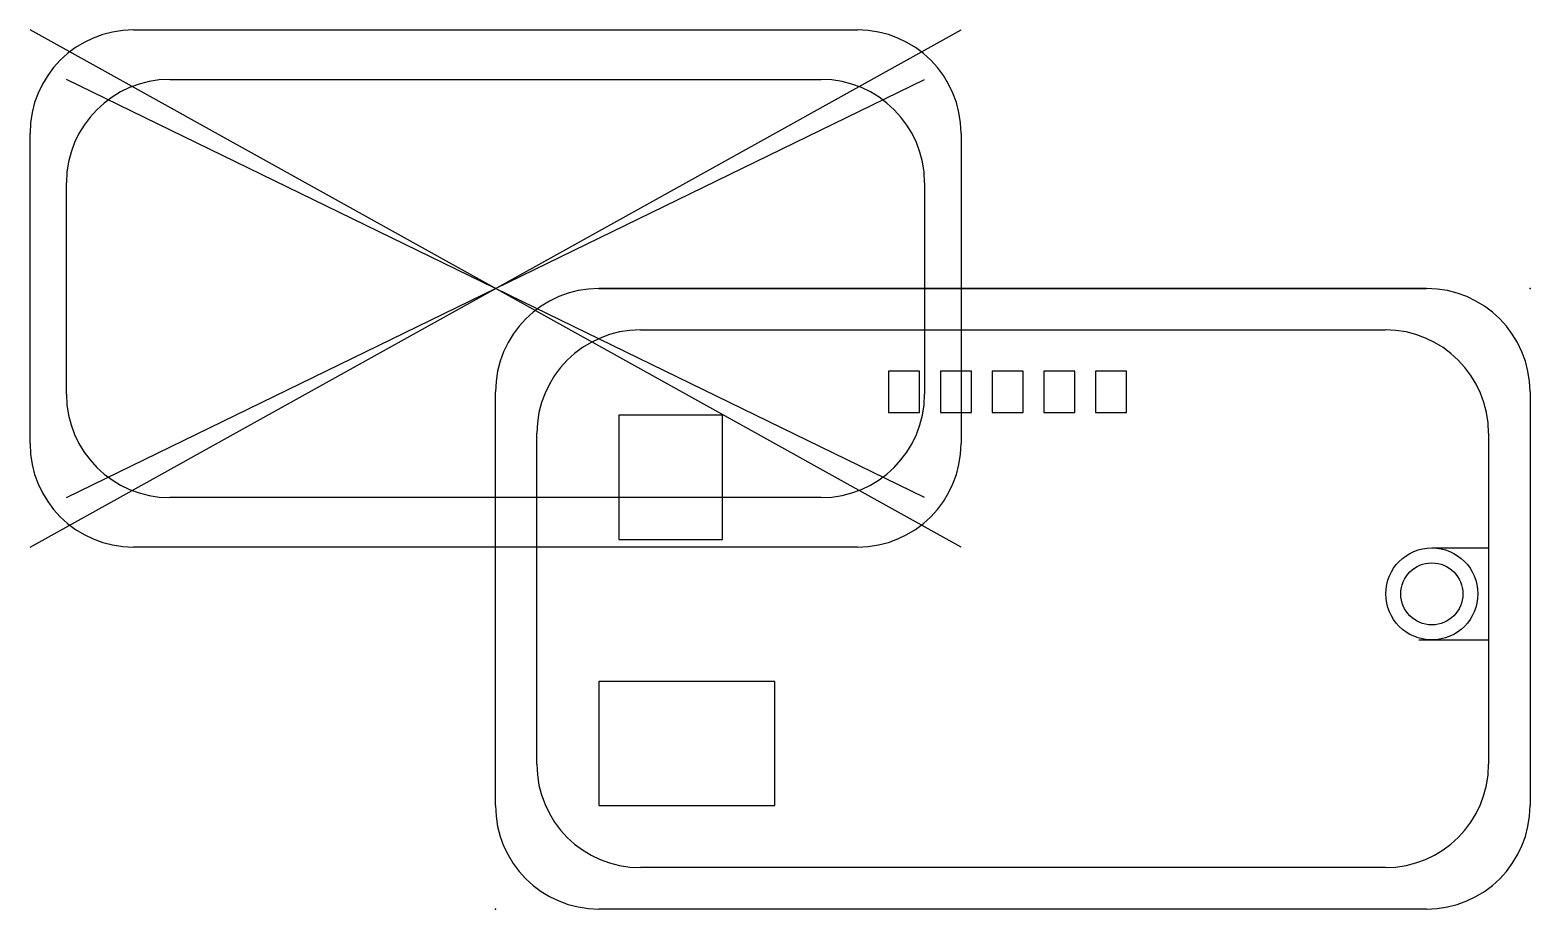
# Model space of a CAD drawing. Header units: millimetres. Extents: x -45 to 100, y -60 to 25.
import ezdxf

# ---------------------------------------------------------------- set-up
doc = ezdxf.new("R2010")
doc.units = ezdxf.units.MM
doc.header["$MEASUREMENT"] = 0
for name, color, linetype in [('nuclear breifcase v2_Sketch1', 7, 'Continuous'), ('nuclear breifcase v2_Sketch2', 7, 'Continuous'), ('nuclear breifcase v2_Sketch3', 7, 'Continuous'), ('nuclear breifcase v2_Sketch4', 7, 'Continuous'), ('nuclear breifcase v2_Sketch5', 7, 'Continuous'), ('nuclear breifcase v2_Sketch6', 7, 'Continuous'), ('nuclear breifcase v2_Sketch7', 7, 'Continuous'), ('nuclear breifcase v2_Sketch8', 7, 'Continuous')]:
    doc.layers.add(name, color=color, linetype=linetype)

msp = doc.modelspace()

# ---------------------------------------------------------------- linework, layer by layer
at = {"layer": 'nuclear breifcase v2_Sketch1'}
for p, q in [((-45, -25), (45, 25)), ((45, -25), (-45, 25)), ((-35, 25), (35, 25)), ((-45, -15), (-45, 15)), ((45, 15), (45, -15)), ((35, -25), (-35, -25))]:
    msp.add_line(p, q, dxfattribs=at)
for centre, start, end in [((-35, 15), 90, 180), ((35, 15), 0, 90), ((-35, -15), 180, 270), ((35, -15), 270, 0)]:
    msp.add_arc(centre, 10, start, end, dxfattribs=at)
msp.add_point((0, 0), dxfattribs=at)
msp.add_point((0, 0), dxfattribs=at)
at = {"layer": 'nuclear breifcase v2_Sketch2'}
for p, q in [((41.48, -20.22), (-41.48, 20.22)), ((-41.48, -20.22), (41.48, 20.22)), ((-31.48, 20.22), (31.48, 20.22)), ((-41.48, -10.22), (-41.48, 10.22)), ((41.48, 10.22), (41.48, -10.22)), ((31.48, -20.22), (-31.48, -20.22))]:
    msp.add_line(p, q, dxfattribs=at)
for centre, start, end in [((-31.48, 10.22), 90, 180), ((31.48, 10.22), 0, 90), ((-31.48, -10.22), 180, 270), ((31.48, -10.22), 270, 0)]:
    msp.add_arc(centre, 10, start, end, dxfattribs=at)
msp.add_point((0, 0), dxfattribs=at)
msp.add_point((0, 0), dxfattribs=at)
at = {"layer": 'nuclear breifcase v2_Sketch3'}
for p, q in [((10, 0), (90, 0)), ((14, -4), (86, -4)), ((0, -50), (0, -10)), ((100, -10), (100, -50)), ((4, -46), (4, -14)), ((96, -14), (96, -46)), ((86, -56), (14, -56)), ((90, -60), (10, -60))]:
    msp.add_line(p, q, dxfattribs=at)
for centre, start, end in [((10, -10), 90, 180), ((90, -10), 360, 90), ((14, -14), 90, 180), ((86, -14), 0, 90), ((14, -46), 180, 270), ((86, -46), 270, 0), ((10, -50), 180, 270), ((90, -50), 270, 0)]:
    msp.add_arc(centre, 10, start, end, dxfattribs=at)
for p in [(0, 0), (0, 0), (100, 0), (0, -60)]:
    msp.add_point(p, dxfattribs=at)
at = {"layer": 'nuclear breifcase v2_Sketch4'}
for p, q in [((27, -38), (10, -38)), ((10, -38), (10, -50)), ((27, -50), (27, -38)), ((10, -50), (27, -50))]:
    msp.add_line(p, q, dxfattribs=at)
msp.add_point((0, 0), dxfattribs=at)
at = {"layer": 'nuclear breifcase v2_Sketch5'}
for p, q in [((11.93, -12.26), (11.93, -24.26)), ((21.93, -12.26), (11.93, -12.26)), ((21.93, -24.26), (21.93, -12.26)), ((11.93, -24.26), (21.93, -24.26))]:
    msp.add_line(p, q, dxfattribs=at)
msp.add_point((0, 0), dxfattribs=at)
at = {"layer": 'nuclear breifcase v2_Sketch6'}
for p, q in [((10, 0), (10, 0, 17)), ((10, 0, 17), (90, 0, 17)), ((90, 0), (10, 0)), ((35, 0, 9.16), (35, 0, 5)), ((35, 0, 5), (63.43, 0, 5)), ((63.43, 0, 9.16), (35, 0, 9.16)), ((63.43, 0, 5), (63.43, 0, 9.16)), ((90, 0, 17), (90, 0))]:
    msp.add_line(p, q, dxfattribs=at)
msp.add_point((0, 0), dxfattribs=at)
at = {"layer": 'nuclear breifcase v2_Sketch7'}
for p, q in [((38, -8), (38, -12)), ((41, -8), (38, -8)), ((41, -12), (41, -8)), ((43, -8), (43, -12)), ((46, -8), (43, -8)), ((46, -12), (46, -8)), ((48, -8), (48, -12)), ((51, -8), (48, -8)), ((51, -12), (51, -8)), ((56, -8), (53, -8)), ((53, -8), (53, -12)), ((56, -12), (56, -8)), ((61, -8), (58, -8)), ((58, -8), (58, -12)), ((61, -12), (61, -8)), ((38, -12), (41, -12)), ((43, -12), (46, -12)), ((48, -12), (51, -12)), ((53, -12), (56, -12)), ((58, -12), (61, -12))]:
    msp.add_line(p, q, dxfattribs=at)
msp.add_point((0, 0), dxfattribs=at)
at = {"layer": 'nuclear breifcase v2_Sketch8'}
for p, q in [((96, -14), (96, -46)), ((90.5, -25.09), (96, -25.09)), ((89.26, -33.98), (96, -33.98))]:
    msp.add_line(p, q, dxfattribs=at)
for radius in [4.45, 3]:
    msp.add_circle((90.51, -29.53), radius, dxfattribs=at)
msp.add_point((0, 0), dxfattribs=at)

doc.saveas('drawing.dxf')
